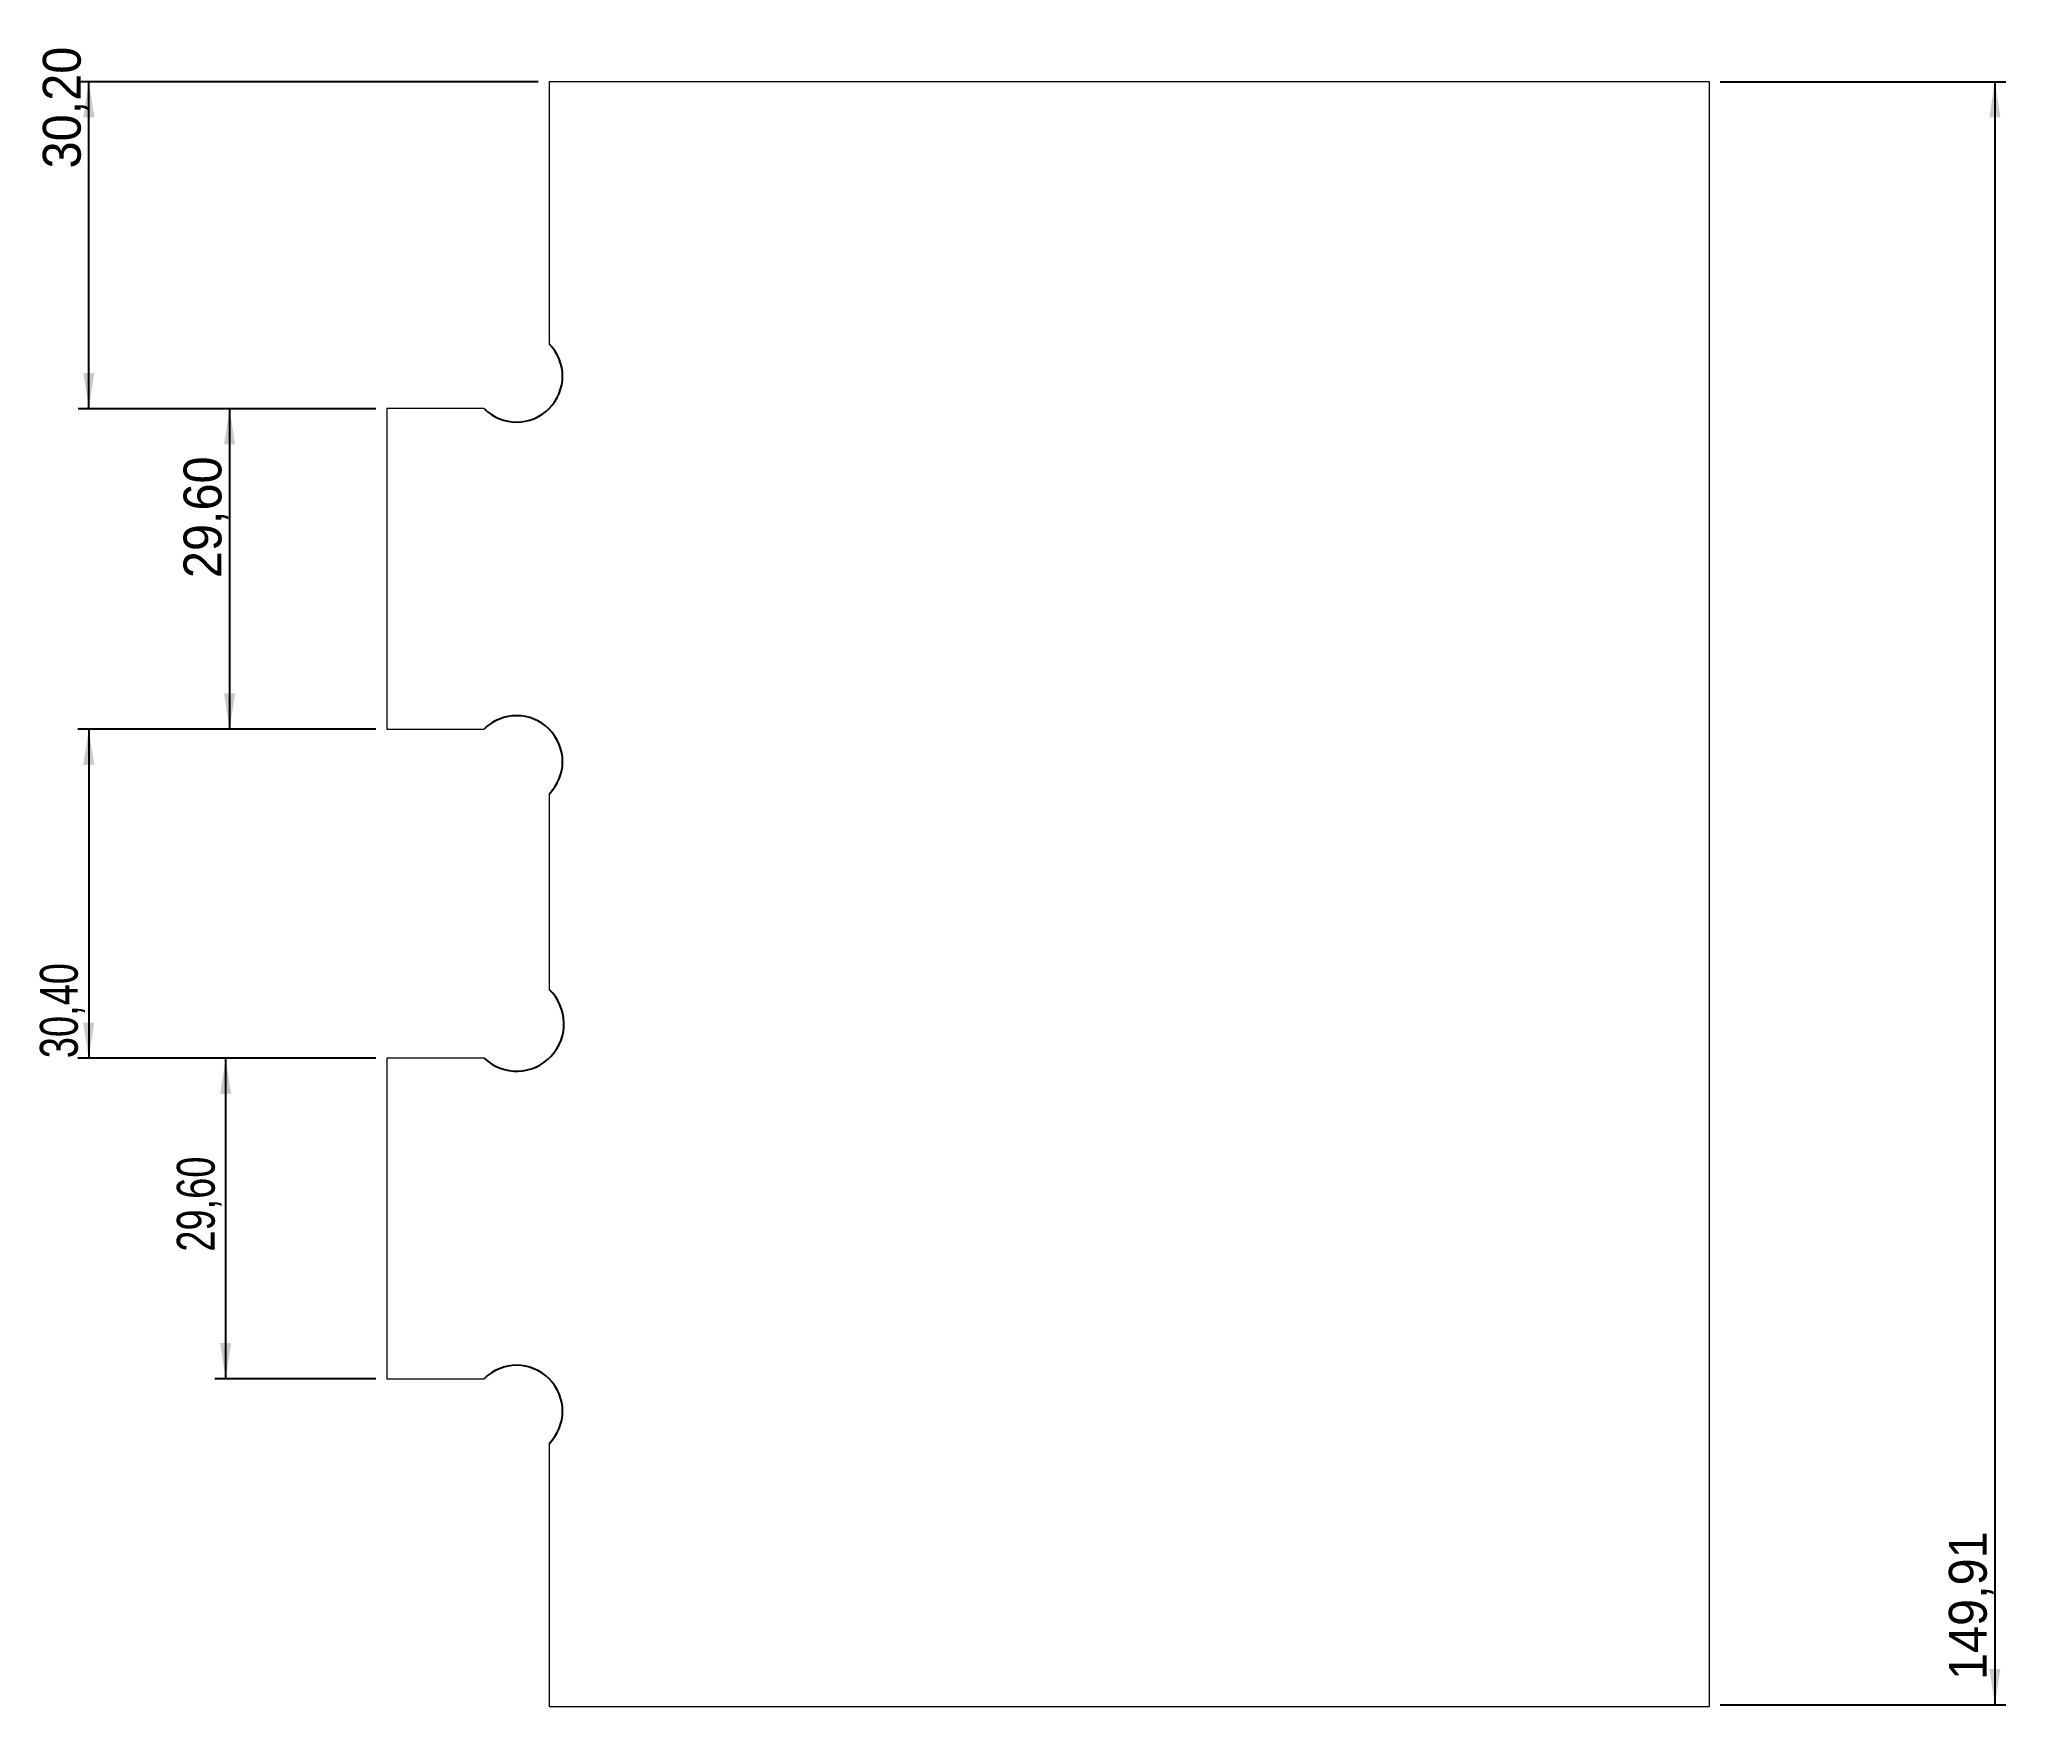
# Model space of a CAD drawing. Header units: millimetres. Extents: x 3 to 185, y 25 to 179.
import ezdxf

# ---------------------------------------------------------------- set-up
doc = ezdxf.new("R2010")
doc.units = ezdxf.units.MM
doc.layers.add('SLD-0', color=179, linetype='Continuous')
doc.styles.add('SLDTEXTSTYLE0', font='TXT', dxfattribs={"width": 0.75})
doc.styles.add('SLDTEXTSTYLE1', font='TXT', dxfattribs={"width": 0.96})
doc.dimstyles.new('SLDDIMSTYLE0', dxfattribs={"dimtxt": 3.5, "dimasz": 3.302, "dimexe": 0, "dimexo": 0.0625, "dimgap": 0.875, "dimtad": 1, "dimrnd": 1e-09, "dimzin": 12, "dimdsep": 46, "dimtxsty": 'SLDTEXTSTYLE0', "dimsah": 1, "dimcen": 0.09, "dimadec": 0, "dimazin": 3, "dimtfac": 1, "dimtofl": 0, "dimtmove": 0, "dimatfit": 3, "dimfxl": 1, "dimfrac": 2, "dimtolj": 1, "dimtzin": 12, "dimarcsym": 0})
doc.dimstyles.new('SLDDIMSTYLE1', dxfattribs={"dimtxt": 3.5, "dimasz": 3.302, "dimexe": 0, "dimexo": 0.0625, "dimgap": 0.875, "dimtad": 1, "dimrnd": 1e-09, "dimzin": 12, "dimdsep": 46, "dimtxsty": 'SLDTEXTSTYLE0', "dimblk1": 'NONE', "dimblk2": 'NONE', "dimsah": 1, "dimcen": 0.09, "dimadec": 0, "dimazin": 3, "dimtfac": 1, "dimtofl": 0, "dimtmove": 0, "dimatfit": 3, "dimldrblk": 'NONE', "dimfxl": 1, "dimfrac": 2, "dimtolj": 1, "dimtzin": 12, "dimarcsym": 0})

# ---------------------------------------------------------------- blocks, each defined once
blk = doc.blocks.new('_D')
at = {"layer": 'SLD-0'}
for p, q in [((34.45, 115.06), (6.92, 115.06)), ((7.92, 115.06), (7.92, 84.66)), ((34.45, 84.66), (6.92, 84.66))]:
    blk.add_line(p, q, dxfattribs=at)
for points in [[(7.92, 115.06), (7.41, 111.76), (8.43, 111.76)], [(7.92, 84.66), (8.43, 87.96), (7.41, 87.96)]]:
    blk.add_solid(points, dxfattribs=at)
at = {"layer": 'SLD-0', "insert": (3.41, 84.67), "char_height": 3.5, "attachment_point": 1, "rotation": 90.0001, "style": 'SLDTEXTSTYLE0'}
blk.add_mtext('30,40', dxfattribs=at)
blk = doc.blocks.new('_D_1')
at = {"layer": 'SLD-0'}
for p, q in [((34.45, 84.66), (19.57, 84.66)), ((20.57, 84.66), (20.57, 55.06)), ((34.45, 55.06), (19.57, 55.06))]:
    blk.add_line(p, q, dxfattribs=at)
for points in [[(20.57, 84.66), (20.06, 81.36), (21.08, 81.36)], [(20.57, 55.06), (21.08, 58.36), (20.06, 58.36)]]:
    blk.add_solid(points, dxfattribs=at)
at = {"layer": 'SLD-0', "insert": (16.06, 66.8), "char_height": 3.5, "attachment_point": 1, "rotation": 90, "style": 'SLDTEXTSTYLE0'}
blk.add_mtext('29,60', dxfattribs=at)
blk = doc.blocks.new('_D_2')
at = {"layer": 'SLD-0'}
for p, q in [((158.65, 174.86), (185.01, 174.86)), ((184.01, 174.86), (184.01, 24.95)), ((158.65, 24.95), (185.01, 24.95))]:
    blk.add_line(p, q, dxfattribs=at)
for points in [[(184.01, 174.86), (183.5, 171.56), (184.52, 171.56)], [(184.01, 24.95), (184.52, 28.25), (183.5, 28.25)]]:
    blk.add_solid(points, dxfattribs=at)
at = {"layer": 'SLD-0', "insert": (179.76, 27.23), "char_height": 3.5, "attachment_point": 1, "rotation": 90, "style": 'SLDTEXTSTYLE1'}
blk.add_mtext('149,91', dxfattribs=at)
blk = doc.blocks.new('_NONE')
blk = doc.blocks.new('_D_3')
at = {"layer": 'SLD-0'}
for p, q in [((49.45, 174.86), (6.93, 174.86)), ((7.93, 144.66), (7.93, 174.86)), ((34.45, 144.66), (6.93, 144.66))]:
    blk.add_line(p, q, dxfattribs=at)
for points in [[(7.93, 174.86), (7.42, 171.56), (8.44, 171.56)], [(7.93, 144.66), (8.44, 147.96), (7.42, 147.96)]]:
    blk.add_solid(points, dxfattribs=at)
at = {"layer": 'SLD-0', "insert": (3.68, 166.85), "char_height": 3.5, "attachment_point": 1, "rotation": 90, "style": 'SLDTEXTSTYLE1'}
blk.add_mtext('30,20', dxfattribs=at)
blk = doc.blocks.new('_D_4')
at = {"layer": 'SLD-0'}
for p, q in [((34.45, 144.66), (19.93, 144.66)), ((20.93, 144.66), (20.93, 115.06)), ((34.45, 115.06), (19.93, 115.06))]:
    blk.add_line(p, q, dxfattribs=at)
for points in [[(20.93, 144.66), (20.42, 141.36), (21.44, 141.36)], [(20.93, 115.06), (21.44, 118.36), (20.42, 118.36)]]:
    blk.add_solid(points, dxfattribs=at)
at = {"layer": 'SLD-0', "insert": (16.68, 129.01), "char_height": 3.5, "attachment_point": 1, "rotation": 90, "style": 'SLDTEXTSTYLE1'}
blk.add_mtext('29,60', dxfattribs=at)

msp = doc.modelspace()

# ---------------------------------------------------------------- linework, layer by layer
at = {"layer": 'SLD-0', "color": 179, "linetype": 'Continuous', "lineweight": 15}
for p, q in [((50.45, 174.862), (50.45, 150.662)), ((157.649, 174.862), (50.45, 174.862)), ((157.649, 24.777), (157.649, 174.862)), ((35.45, 144.662), (35.45, 115.062)), ((44.45, 144.662), (35.45, 144.662)), ((35.45, 115.062), (44.45, 115.062)), ((50.45, 109.062), (50.45, 91.022)), ((35.45, 84.662), (35.45, 55.062)), ((44.465, 84.662), (35.45, 84.662)), ((35.45, 55.062), (44.45, 55.062)), ((50.45, 49.062), (50.45, 24.777)), ((50.45, 24.777), (157.649, 24.777))]:
    msp.add_line(p, q, dxfattribs=at)
at = {"layer": 'SLD-0'}
for centre, radius, start, end in [((47.45, 147.662), 4.243, 225, 45), ((47.45, 112.062), 4.243, 315, 134.99987), ((47.458, 87.842), 4.367, 226.73882, 46.73882), ((47.45, 52.062), 4.243, 315, 135)]:
    msp.add_arc(centre, radius, start, end, dxfattribs=at)

# ---------------------------------------------------------------- dimensions: what is measured, and where the dimension line sits
for base, p1, p2, angle, dimstyle, picture, middle in [((7.93, 144.662), (50.45, 174.862), (35.45, 144.662), 90, 'SLDDIMSTYLE1', '_D_3', (7.93, 172.664)), ((184.01, 174.862), (157.649, 24.951), (157.649, 174.862), 90, 'SLDDIMSTYLE1', '_D_2', (184.01, 34.339)), ((20.927, 144.662), (35.45, 115.062), (35.45, 144.662), 90, 'SLDDIMSTYLE1', '_D_4', (20.927, 134.825)), ((7.921, 84.662), (35.45, 115.062), (35.45, 84.662), 270.00009, 'SLDDIMSTYLE0', '_D', (7.921, 90.484)), ((20.572, 55.062), (35.45, 84.662), (35.45, 55.062), 90, 'SLDDIMSTYLE0', '_D_1', (20.572, 72.616))]:
    dim = msp.add_linear_dim(base=base, p1=p1, p2=p2, angle=angle, dimstyle=dimstyle, dxfattribs=at)
    dim.commit()
    dim.dimension.update_dxf_attribs({"geometry": picture, "text_midpoint": middle, "dimtype": 160})

doc.saveas('drawing.dxf')
